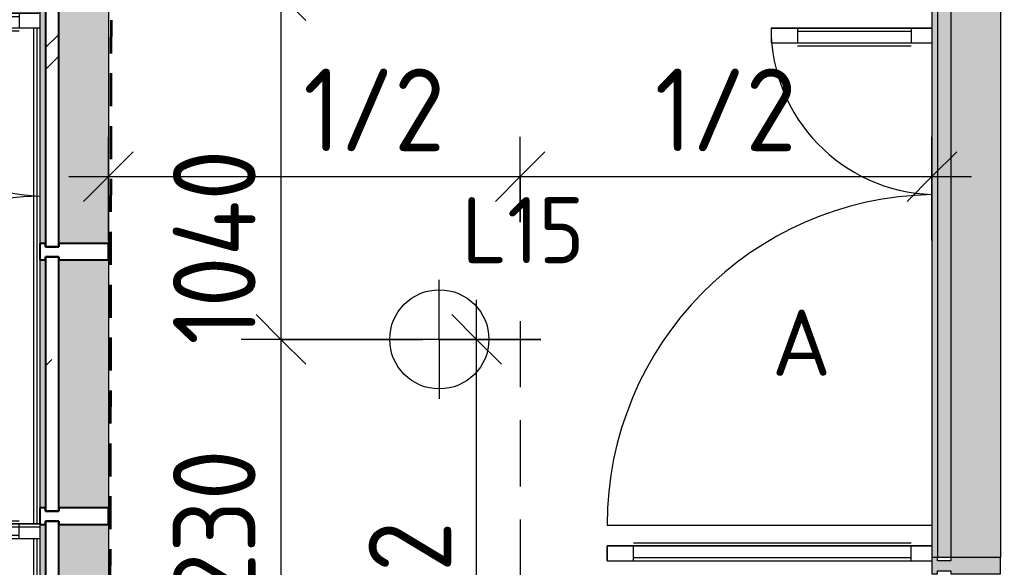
# Model space of a CAD drawing. Header units: millimetres. Extents: x -3377 to 186574, y -8553 to 29000.
# Drawn here: x 3793 to 6760, y 18995 to 20652 of the extents above; entities that cross this region are included whole.
import ezdxf

# ---------------------------------------------------------------- set-up
doc = ezdxf.new("R2010")
doc.units = ezdxf.units.MM
doc.linetypes.add('200_ШТРИХ_ш1п0_6_', pattern=[160, 100, -60])
doc.linetypes.add('ADSK_Штрих_ш2 п1', pattern=[300, 200, -100])
for name, color, linetype, lineweight in [('A-ANNO-DIMS', 7, 'Continuous', 9), ('A-ANNO-DIMS-100', 7, 'Continuous', 9), ('A-DETL-1', 7, 'ADSK_Штрих_ш2 п1', 9), ('A-DETL-GENF', 7, 'Continuous', 9), ('A-DOOR', 7, 'Continuous', 9), ('A-GLAZ-CURT', 7, 'Continuous', 9), ('A-GLAZ-CURT-1', 7, 'Continuous', 25), ('A-GLAZ-CWMG', 7, 'Continuous', 9), ('A-GLAZ-CWMG-1', 7, 'Continuous', 25), ('E-LITE-EQPM-IDEN', 7, 'Continuous', 9)]:
    doc.layers.add(name, color=color, linetype=linetype, lineweight=lineweight)
for name, color, linetype, lineweight, true_color in [('A-ANNO-NOTE', 1, 'Continuous', 9, 0xff0000), ('A-AREA', 7, '200_ШТРИХ_ш1п0_6_', 35, 0x0000a0), ('G-ANNO-TEXT-1', 1, 'Continuous', 9, 0xff0000)]:
    doc.layers.add(name, color=color, linetype=linetype, lineweight=lineweight, true_color=true_color)
doc.styles.add('GOST Common_1', font='GOST_Common.ttf', dxfattribs={"height": 200})
doc.styles.add('ISOCPEUR', font='isocpeur.ttf', dxfattribs={"width": 0.9, "height": 250})
doc.styles.add('ISOCPEUR_1', font='isocpeur.ttf', dxfattribs={"height": 200})
doc.dimstyles.new('ISO-2_5_0_9К_БОЛЬШОЙ', dxfattribs={"dimscale": 304.8, "dimtxt": 248.995294, "dimasz": 0.492126, "dimexe": 0.393701, "dimexo": 0.984252, "dimgap": 0, "dimtad": 1, "dimdec": 0, "dimrnd": 10, "dimzin": 0, "dimdsep": 46, "dimtxsty": 'ISOCPEUR', "dimblk1": 'OBLIQUE', "dimblk2": 'OBLIQUE', "dimsah": 1, "dimcen": 0.09, "dimdle": 0.393701, "dimazin": 0, "dimtfac": 1, "dimtdec": 4, "dimtix": 1, "dimtmove": 0, "dimatfit": 3, "dimfxl": 1, "dimtvp": 1, "dimtolj": 1, "dimtzin": 0, "dimarcsym": 2})
doc.dimstyles.new('ISO-2_5_0_9К_БОЛЬШОЙ_1', dxfattribs={"dimscale": 304.8, "dimtxt": 248.995294, "dimasz": 0.492126, "dimexe": 0.393701, "dimexo": 0.984252, "dimgap": 0, "dimtad": 1, "dimdec": 0, "dimrnd": 10, "dimzin": 0, "dimdsep": 46, "dimtxsty": 'ISOCPEUR', "dimblk1": 'OBLIQUE', "dimblk2": 'OBLIQUE', "dimsah": 1, "dimcen": 0.09, "dimdle": 0.393701, "dimazin": 0, "dimtfac": 1, "dimtdec": 4, "dimtix": 1, "dimtmove": 2, "dimatfit": 3, "dimfxl": 1, "dimtvp": 1, "dimtolj": 1, "dimtzin": 0, "dimarcsym": 2})
doc.dimstyles.new('ISO-2_5_0_9К_БОЛЬШОЙ_округление', dxfattribs={"dimscale": 304.8, "dimtxt": 248.995294, "dimasz": 0.492126, "dimexe": 0.393701, "dimexo": 0, "dimgap": 0, "dimtad": 1, "dimdec": 0, "dimrnd": 10, "dimzin": 0, "dimdsep": 46, "dimtxsty": 'ISOCPEUR', "dimblk1": 'OBLIQUE', "dimblk2": 'OBLIQUE', "dimsah": 1, "dimcen": 0.09, "dimdle": 0.393701, "dimazin": 0, "dimtfac": 1, "dimtdec": 4, "dimtix": 1, "dimtmove": 2, "dimatfit": 3, "dimfxl": 1, "dimtvp": 1, "dimtolj": 1, "dimtzin": 0, "dimarcsym": 2})
doc.dimstyles.new('ISO-2_5_0_9К_БОЛЬШОЙ_округление_1', dxfattribs={"dimscale": 304.8, "dimtxt": 248.995294, "dimasz": 0.492126, "dimexe": 0.393701, "dimexo": 0, "dimgap": 0, "dimtad": 1, "dimdec": 0, "dimrnd": 10, "dimzin": 0, "dimdsep": 46, "dimtxsty": 'ISOCPEUR', "dimblk1": 'OBLIQUE', "dimblk2": 'OBLIQUE', "dimsah": 1, "dimcen": 0.09, "dimdle": 0.393701, "dimazin": 0, "dimtfac": 1, "dimtdec": 4, "dimtix": 1, "dimtmove": 0, "dimatfit": 3, "dimfxl": 1, "dimtvp": 1, "dimtolj": 1, "dimtzin": 0, "dimarcsym": 2})

# ---------------------------------------------------------------- blocks, each defined once
blk = doc.blocks.new('Прямоугольный импост - Импост структурный с накладкой - 190мм-32257697-План расстановки осветительного оборудования 1 этажа в осях 1-12')
at = {"layer": 'A-GLAZ-CWMG'}
for points in [[(6553, 19025), (6570, 19025), (6570, 20725), (6553, 20725), (6553, 19073)], [(6570, 19025), (6610, 19025), (6610, 20725), (6570, 20725), (6570, 19073)], [(6760, 19025), (6760, 20725), (6610, 20725), (6610, 19025)]]:
    blk.add_hatch(color=256, dxfattribs=at).paths.add_polyline_path(points)
for p, q in [((6553, 20725), (6570, 20725)), ((6553, 20725), (6553, 19025)), ((6570, 20725), (6610, 20725)), ((6570, 20725), (6570, 19025)), ((6610, 20725), (6760, 20725)), ((6610, 20725), (6610, 19025)), ((6760, 20725), (6760, 19025)), ((6570, 19025), (6553, 19025)), ((6610, 19025), (6570, 19025)), ((6760, 19025), (6610, 19025))]:
    blk.add_line(p, q, dxfattribs=at)
blk = doc.blocks.new('Прямоугольный импост - Импост структурный с накладкой - 190мм-32540737-План расстановки осветительного оборудования 1 этажа в осях 1-12')
at = {"layer": 'A-GLAZ-CWMG'}
blk.add_hatch(color=256, dxfattribs=at).paths.add_polyline_path([(25, -40), (25, -190), (-25, -190), (-25, -40), (-15, -40), (-15, 0), (-25, 0), (-25, 17), (25, 17), (25, 0), (15, 0), (15, -40)])
for p, q in [((-25, 0), (-25, 17)), ((-25, 17), (25, 17)), ((-15, 0), (-25, 0)), ((-15, -40), (-15, 0)), ((15, 0), (15, -40)), ((25, 0), (15, 0)), ((25, 17), (25, 0)), ((-25, -190), (-25, -40)), ((-25, -40), (-15, -40)), ((15, -40), (25, -40)), ((25, -40), (25, -190)), ((25, -190), (-25, -190))]:
    blk.add_line(p, q, dxfattribs=at)
blk = doc.blocks.new('Дверь_Витражная_остекление_ - ДВН_ДАО_Главный вход_1800 в свету 3-32257949-План расстановки осветительного оборудования 1 этажа в осях 1-12')
at = {"layer": 'A-DETL-GENF'}
for p, q in [((-752, -504), (-752, -17)), ((-752, -17), (-752, -504)), ((-707, -504), (-707, -17)), ((-707, -504), (-707, -17)), ((815, -1000), (815, -17)), ((815, -17), (815, -1000)), ((860, -1000), (860, -17)), ((860, -1000), (860, -17)), ((-752, -80), (-707, -80)), ((-742, -424), (-742, -80)), ((-698, -424), (-698, -80)), ((806, -920), (806, -80)), ((860, -80), (815, -80)), ((850, -920), (850, -80)), ((-752, -424), (-707, -424)), ((-752, -504), (-707, -504)), ((-752, -504), (-707, -504)), ((860, -920), (815, -920)), ((860, -1000), (815, -1000)), ((815, -1000), (860, -1000))]:
    blk.add_line(p, q, dxfattribs=at)
at = {"layer": 'A-DOOR'}
for p, q in [((-752, -504), (-752, -17)), ((752, -1000), (752, -17))]:
    blk.add_line(p, q, dxfattribs=at)
for centre, radius, start, end in [((-752, 0), 504, 270, 358.0576), ((752, 0), 1000, 180.9768, 270)]:
    blk.add_arc(centre, radius, start, end, dxfattribs=at)
blk = doc.blocks.new('Прямоугольный импост - Импост структурный с накладкой - 170мм-23186685-План расстановки осветительного оборудования 1 этажа в осях 1-12')
at = {"layer": 'A-GLAZ-CWMG'}
for p, q in [((3836.1, 19127.1), (3836.1, 20627.1)), ((3846.1, 19127.1), (3846.1, 20627.1)), ((3836.1, 17663.1), (3836.1, 19082.1)), ((3846.1, 17663.1), (3846.1, 19082.1))]:
    blk.add_line(p, q, dxfattribs=at)
blk = doc.blocks.new('Системная панель - Стекло - 40мм-32540739-План расстановки осветительного оборудования 1 этажа в осях 1-12')
at = {"layer": 'A-GLAZ-CURT'}
h = blk.add_hatch(dxfattribs=at)
h.set_pattern_fill('FP_68', color=256, style=0, pattern_type=2)
h.set_pattern_definition([(153.435, (19748, -6316), (-3067, -1022.33), [1270, -762, 1270, -762, -1615.61]), (153.435, (19748, -6316), (-3067, -1022.33), [-4064, 508, -1107.6]), (153.435, (19684.5, -6379.5), (-3067, -1022.33), [1016, -1270, 762, -762, -1869.61]), (153.435, (19684.5, -6379.5), (-3067, -1022.33), [-3810, 889, -980.6]), (153.435, (19494, -6379.5), (-3067, -1022.33), [762, -1524, 508, -762, -2123.61]), (153.435, (19494, -6379.5), (-3067, -1022.33), [-3556, 1143, -980.6]), (153.435, (19684.5, -6189), (-3067, -1022.33), [762, -1524, 635, -25618.6]), (153.435, (19494, -5998.5), (-3067, -1022.33), [381, -1905, 254, -25999.6]), (153.435, (19176.5, -6316), (-3067, -1022.33), [254, -1905, 254, -1016, -2250.61]), (153.435, (19176.5, -6316), (-3067, -1022.33), [-3429, 635, -1615.6]), (153.435, (19367, -5173), (-3067, -1022.33), [1270, -1905, 1524, -1006.01]), (153.435, (19557.5, -5173), (-3067, -1022.33), [1778, -1270, 1905, -752.01]), (153.435, (19494, -5046), (-3067, -1022.33), [2032, -1016, 1524, -1107.61]), (153.435, (19303.5, -4855.5), (-3067, -1022.33), [1270, -1778, 1016, -1615.61]), (153.435, (18922.5, -5046), (-3067, -1022.33), [635, -2540, 762, -1742.61]), (153.435, (19113, -4665), (-3067, -1022.33), [508, -2540, 508, -2123.61])])
h.paths.add_polyline_path([(860, 0), (860, 40), (850, 40), (850, 0)])
h.paths.add_polyline_path([(-850, 0), (-850, 40), (-860, 40), (-860, 0)])
blk = doc.blocks.new('Дверь_Витражная_СКБ_2Ст - ВН-1_ ДВН_ДАО_Главный вход_1800 в свету 3-31912953-План расстановки осветительного оборудования 1 этажа в осях 1-12')
at = {"layer": 'A-DETL-GENF'}
for p, q in [((-822, -554), (-822, -17)), ((-822, -17), (-822, -554)), ((-777, -554), (-777, -17)), ((-777, -554), (-777, -17)), ((723, -1000), (723, -17)), ((723, -17), (723, -1000)), ((768, -1000), (768, -17)), ((768, -1000), (768, -17)), ((-822, -80), (-777, -80)), ((-812, -474), (-812, -80)), ((-768, -474), (-768, -80)), ((714, -920), (714, -80)), ((768, -80), (723, -80)), ((758, -920), (758, -80)), ((-822, -474), (-777, -474)), ((-822, -554), (-777, -554)), ((-822, -554), (-777, -554)), ((768, -920), (723, -920)), ((768, -1000), (723, -1000)), ((723, -1000), (768, -1000))]:
    blk.add_line(p, q, dxfattribs=at)
at = {"layer": 'A-DOOR'}
for p, q in [((-822, -554), (-822, -17)), ((732, -1000), (732, -17))]:
    blk.add_line(p, q, dxfattribs=at)
for centre, radius, start, end in [((-822, 0), 554, 270, 358.2329), ((732, 0), 1000, 180.9768, 270)]:
    blk.add_arc(centre, radius, start, end, dxfattribs=at)
blk = doc.blocks.new('Системная панель - Стекло - 40мм-V56-План расстановки осветительного оборудования 1 этажа в осях 1-12')
at = {"layer": 'A-GLAZ-CURT'}
h = blk.add_hatch(dxfattribs=at)
h.set_pattern_fill('FP_79', color=256, style=0, pattern_type=2)
h.set_pattern_definition([(135, (20250.12, -3971.1), (-282.843, -282.843), [200, -600]), (135, (20350.12, -4171.1), (-282.843, -282.843), [600, -200]), (135, (20450.12, -3771.1), (-282.843, -282.843), [200, -600])])
h.paths.add_polyline_path([(385, 40), (-385, 40), (-385, 0), (385, 0), (385, 15)])
at = {"layer": 'A-GLAZ-CURT-1'}
for p, q in [((385, 40), (-385, 40)), ((-385, 40), (-385, 0)), ((385, 0), (385, 40)), ((-385, 0), (385, 0))]:
    blk.add_line(p, q, dxfattribs=at)
blk = doc.blocks.new('Системная панель - Стекло - 40мм-V57-План расстановки осветительного оборудования 1 этажа в осях 1-12')
at = {"layer": 'A-GLAZ-CURT'}
h = blk.add_hatch(dxfattribs=at)
h.set_pattern_fill('FP_80', color=256, style=0, pattern_type=2)
h.set_pattern_definition([(135, (19450.12, -3971.1), (-282.843, -282.843), [200, -600]), (135, (19550.12, -4171.1), (-282.843, -282.843), [600, -200]), (135, (19650.12, -3771.1), (-282.843, -282.843), [200, -600])])
h.paths.add_polyline_path([(385, 15), (385, 40), (-385, 40), (-385, 0), (385, 0)])
at = {"layer": 'A-GLAZ-CURT-1'}
for p, q in [((385, 40), (-385, 40)), ((-385, 40), (-385, 0)), ((385, 0), (385, 40)), ((-385, 0), (385, 0))]:
    blk.add_line(p, q, dxfattribs=at)
blk = doc.blocks.new('Системная панель - Стекло - 40мм-23998925-План расстановки осветительного оборудования 1 этажа в осях 1-12')
at = {"layer": 'A-GLAZ-CURT'}
h = blk.add_hatch(dxfattribs=at)
h.set_pattern_fill('FP_81', color=256, style=0, pattern_type=2)
h.set_pattern_definition([(135, (18650.12, -3971.1), (-282.843, -282.843), [200, -600]), (135, (18750.12, -4171.1), (-282.843, -282.843), [600, -200]), (135, (18850.12, -3771.1), (-282.843, -282.843), [200, -600])])
h.paths.add_polyline_path([(385, 15), (385, 40), (-385, 40), (-385, 0), (385, 0)])
at = {"layer": 'A-GLAZ-CURT-1'}
for p, q in [((385, 40), (-385, 40)), ((-385, 40), (-385, 0)), ((385, 0), (385, 40)), ((-385, 0), (385, 0))]:
    blk.add_line(p, q, dxfattribs=at)
blk = doc.blocks.new('Прямоугольный импост - Импост структурный с накладкой - 190мм-23998909-План расстановки осветительного оборудования 1 этажа в осях 1-12')
at = {"layer": 'A-GLAZ-CWMG-1'}
for p, q in [((-25, 0), (-25, 17)), ((-25, 17), (25, 17)), ((-15, 0), (-25, 0)), ((-15, -40), (-15, 0)), ((25, 0), (15, 0)), ((15, 0), (15, -40)), ((25, 17), (25, 0)), ((-25, -190), (-25, -40)), ((-25, -40), (-15, -40)), ((15, -40), (25, -40)), ((25, -40), (25, -190)), ((25, -190), (-25, -190))]:
    blk.add_line(p, q, dxfattribs=at)
blk = doc.blocks.new('Прямоугольный импост - Импост структурный с накладкой - 190мм-23998908-План расстановки осветительного оборудования 1 этажа в осях 1-12')
at = {"layer": 'A-GLAZ-CWMG-1'}
for p, q in [((-25, 0), (-25, 17)), ((-25, 17), (25, 17)), ((-15, 0), (-25, 0)), ((-15, -40), (-15, 0)), ((25, 0), (15, 0)), ((15, 0), (15, -40)), ((25, 17), (25, 0)), ((-25, -190), (-25, -40)), ((-25, -40), (-15, -40)), ((15, -40), (25, -40)), ((25, -40), (25, -190)), ((25, -190), (-25, -190))]:
    blk.add_line(p, q, dxfattribs=at)
blk = doc.blocks.new('Прямоугольный импост - Импост структурный с накладкой - 190мм-23186008-План расстановки осветительного оборудования 1 этажа в осях 1-12')
at = {"layer": 'A-GLAZ-CWMG'}
for points in [[(3871.1, 24775.1), (3871.1, 25525.1), (3854.1, 25525.1), (3854.1, 24775.1), (3861.1, 24775.1)], [(4006.1, 24775.1), (4061.1, 24775.1), (4060, 25525.1), (3911.1, 25525.1), (3911.1, 24775.1)]]:
    blk.add_hatch(color=256, dxfattribs=at).paths.add_polyline_path(points)
for p, q in [((3854.1, 25525.1), (3854.1, 24775.1)), ((4061.1, 25525.1), (4061.1, 24775.1))]:
    blk.add_line(p, q, dxfattribs=at)
blk = doc.blocks.new('Прямоугольный импост - Импост структурный с накладкой - 190мм-23933749-План расстановки осветительного оборудования 1 этажа в осях 1-12')
at = {"layer": 'A-GLAZ-CWMG'}
for points in [[(3854.1, 18950.1), (3871.1, 18950.1), (3871.1, 19125.1), (3854.1, 19125.1), (3854.1, 19073)], [(3911.1, 18950.1), (4061.1, 18950.1), (4061.1, 19125.1), (3911.1, 19125.1), (3911.1, 19073)]]:
    blk.add_hatch(color=256, dxfattribs=at).paths.add_polyline_path(points)
for p, q in [((3854.1, 19125.1), (3854.1, 18950.1)), ((4061.1, 19125.1), (4061.1, 18950.1))]:
    blk.add_line(p, q, dxfattribs=at)
blk = doc.blocks.new('DIMBLOCK88-План расстановки осветительного оборудования 1 этажа в осях 1-12')
at = {"layer": 'A-ANNO-DIMS-100'}
for p, q in [((4061.1, 19983.6), (4061.1, 20297.5)), ((5307.1, 20040), (5307.1, 20297.5)), ((3941.1, 20177.5), (5307.1, 20177.5)), ((4061.1, 20177.5), (4061.1, 19983.6)), ((5307.1, 20177.5), (5307.1, 20040))]:
    blk.add_line(p, q, dxfattribs=at)
at = {"layer": 'A-ANNO-DIMS-100', "lineweight": 20}
for p, q in [((4061.1, 20177.5), (4136.1, 20252.5)), ((5307.1, 20177.5), (5382.1, 20252.5)), ((4061.1, 20177.5), (3986.1, 20102.5)), ((5307.1, 20177.5), (5232.1, 20102.5))]:
    blk.add_line(p, q, dxfattribs=at)
at = {"layer": 'A-ANNO-DIMS-100', "color": 0, "insert": (4651.1, 20504.2), "char_height": 250, "width": 517.144, "attachment_point": 1, "line_spacing_factor": 1.149209, "style": 'ISOCPEUR'}
blk.add_mtext('1/2', dxfattribs=at)
blk = doc.blocks.new('_Oblique')
at = {"color": 0, "linetype": 'ByBlock', "lineweight": -2}
blk.add_line((-0.5, -0.5), (0.5, 0.5), dxfattribs=at)
blk = doc.blocks.new('DIMBLOCK89-План расстановки осветительного оборудования 1 этажа в осях 1-12')
at = {"layer": 'A-ANNO-DIMS-100'}
for p, q in [((5307.1, 20040), (5307.1, 20297.5)), ((6553, 19983.6), (6553, 20297.5)), ((5307.1, 20177.5), (6673, 20177.5)), ((5307.1, 20177.5), (5307.1, 20040)), ((6553, 20177.5), (6553, 19983.6))]:
    blk.add_line(p, q, dxfattribs=at)
at = {"layer": 'A-ANNO-DIMS-100', "lineweight": 20}
for p, q in [((5307.1, 20177.5), (5382.1, 20252.5)), ((6553, 20177.5), (6628, 20252.5)), ((5307.1, 20177.5), (5232.1, 20102.5)), ((6553, 20177.5), (6478, 20102.5))]:
    blk.add_line(p, q, dxfattribs=at)
at = {"layer": 'A-ANNO-DIMS-100', "color": 0, "insert": (5714.6, 20504.2), "char_height": 250, "width": 517.144, "attachment_point": 1, "line_spacing_factor": 1.149209, "style": 'ISOCPEUR'}
blk.add_mtext('1/2', dxfattribs=at)
blk = doc.blocks.new('DIMBLOCK90-План расстановки осветительного оборудования 1 этажа в осях 1-12')
at = {"layer": 'A-ANNO-DIMS-100'}
for p, q in [((4583.1, 20845), (4583.1, 19685)), ((4689.2, 20725), (4463.1, 20725)), ((4583.1, 20725), (4689.2, 20725)), ((5012.5, 19685), (4463.1, 19685)), ((4583.1, 19685), (5012.5, 19685))]:
    blk.add_line(p, q, dxfattribs=at)
at = {"layer": 'A-ANNO-DIMS-100', "lineweight": 20}
for p, q in [((4583.1, 20725), (4508.1, 20800)), ((4583.1, 20725), (4658.1, 20650)), ((4583.1, 19685), (4508.1, 19760)), ((4583.1, 19685), (4658.1, 19610))]:
    blk.add_line(p, q, dxfattribs=at)
at = {"layer": 'A-ANNO-DIMS-100', "color": 0, "insert": (4256.5, 19668.9), "char_height": 250, "width": 735.494, "attachment_point": 1, "rotation": 90, "line_spacing_factor": 1.149209, "style": 'ISOCPEUR'}
blk.add_mtext('1040', dxfattribs=at)
blk = doc.blocks.new('DIMBLOCK91-План расстановки осветительного оборудования 1 этажа в осях 1-12')
at = {"layer": 'A-ANNO-DIMS-100', "lineweight": 20}
for p, q in [((4583.1, 19685), (4508.1, 19760)), ((4583.1, 19685), (4658.1, 19610)), ((4583.1, 18450), (4508.1, 18525)), ((4583.1, 18450), (4658.1, 18375))]:
    blk.add_line(p, q, dxfattribs=at)
at = {"layer": 'A-ANNO-DIMS-100'}
for p, q in [((5012.5, 19685), (4463.1, 19685)), ((4583.1, 19685), (4583.1, 18330)), ((4583.1, 19685), (5012.5, 19685)), ((4689.2, 18450), (4463.1, 18450)), ((4583.1, 18450), (4689.2, 18450))]:
    blk.add_line(p, q, dxfattribs=at)
at = {"layer": 'A-ANNO-DIMS-100', "color": 0, "insert": (4256.5, 18773), "char_height": 250, "width": 706.764, "attachment_point": 1, "rotation": 90, "line_spacing_factor": 1.149209, "style": 'ISOCPEUR'}
blk.add_mtext('1230', dxfattribs=at)
blk = doc.blocks.new('DIMBLOCK130-План расстановки осветительного оборудования 1 этажа в осях 1-12')
at = {"layer": 'A-ANNO-DIMS-100'}
for p, q in [((5175.2, 18158.8), (5175.2, 19805)), ((5369.2, 19685), (5055.2, 19685)), ((5175.2, 19685), (5369.2, 19685)), ((5369.2, 18158.8), (5055.2, 18158.8)), ((5175.2, 18158.8), (5369.2, 18158.8))]:
    blk.add_line(p, q, dxfattribs=at)
at = {"layer": 'A-ANNO-DIMS-100', "lineweight": 20}
for p, q in [((5175.2, 19685), (5100.2, 19760)), ((5175.2, 19685), (5250.2, 19610)), ((5175.2, 18158.8), (5100.2, 18233.8)), ((5175.2, 18158.8), (5250.2, 18083.8))]:
    blk.add_line(p, q, dxfattribs=at)
at = {"layer": 'A-ANNO-DIMS-100', "color": 0, "insert": (4848.6, 18706.4), "char_height": 250, "width": 517.144, "attachment_point": 1, "rotation": 90, "line_spacing_factor": 1.149209, "style": 'ISOCPEUR'}
blk.add_mtext('1/2', dxfattribs=at)

msp = doc.modelspace()

# ---------------------------------------------------------------- linework, layer by layer
at = {"layer": 'A-ANNO-NOTE'}
for q in [(5062.5, 19865), (4882.5, 19685), (5062.5, 19505), (5242.5, 19685)]:
    msp.add_line((5062.5, 19685), q, dxfattribs=at)
msp.add_circle((5062.5, 19685), 150, dxfattribs=at)
at = {"layer": 'A-AREA'}
msp.add_line((4066.2, 18470.3), (4070.3, 20725), dxfattribs=at)
at = {"layer": 'A-DETL-1'}
msp.add_line((5307.1, 19740), (5307.1, 16540), dxfattribs=at)

# ---------------------------------------------------------------- block references
at = {"layer": 'A-DOOR', "rotation": 269.9999999999999}
for name, p in [('Дверь_Витражная_СКБ_2Ст - ВН-1_ ДВН_ДАО_Главный вход_1800 в свету 3-31912953-План расстановки осветительного оборудования 1 этажа в осях 1-12', (3871.1, 19850.1)), ('Дверь_Витражная_остекление_ - ДВН_ДАО_Главный вход_1800 в свету 3-32257949-План расстановки осветительного оборудования 1 этажа в осях 1-12', (6570, 19875))]:
    msp.add_blockref(name, p, dxfattribs=at)
at = {"layer": 'A-GLAZ-CURT', "rotation": 269.9999999999999}
for name, p in [('Системная панель - Стекло - 40мм-V56-План расстановки осветительного оборудования 1 этажа в осях 1-12', (3871.1, 20350.1)), ('Системная панель - Стекло - 40мм-32540739-План расстановки осветительного оборудования 1 этажа в осях 1-12', (6570, 19875)), ('Системная панель - Стекло - 40мм-V57-План расстановки осветительного оборудования 1 этажа в осях 1-12', (3871.1, 19550.1)), ('Системная панель - Стекло - 40мм-23998925-План расстановки осветительного оборудования 1 этажа в осях 1-12', (3871.1, 18750.1))]:
    msp.add_blockref(name, p, dxfattribs=at)
at = {"layer": 'A-GLAZ-CWMG'}
for name, p in [('Прямоугольный импост - Импост структурный с накладкой - 170мм-23186685-План расстановки осветительного оборудования 1 этажа в осях 1-12', (0, 0)), ('Прямоугольный импост - Импост структурный с накладкой - 190мм-23186008-План расстановки осветительного оборудования 1 этажа в осях 1-12', (0, -4800)), ('Прямоугольный импост - Импост структурный с накладкой - 190мм-32257697-План расстановки осветительного оборудования 1 этажа в осях 1-12', (0, 0)), ('Прямоугольный импост - Импост структурный с накладкой - 190мм-23186008-План расстановки осветительного оборудования 1 этажа в осях 1-12', (0, -5600)), ('Прямоугольный импост - Импост структурный с накладкой - 190мм-23933749-План расстановки осветительного оборудования 1 этажа в осях 1-12', (0, 0))]:
    msp.add_blockref(name, p, dxfattribs=at)
at = {"layer": 'A-GLAZ-CWMG', "extrusion": (0, 0, -1), "rotation": 270.0000000000001}
for name, p in [('Прямоугольный импост - Импост структурный с накладкой - 190мм-23998909-План расстановки осветительного оборудования 1 этажа в осях 1-12', (-3871.1, 19950.1)), ('Прямоугольный импост - Импост структурный с накладкой - 190мм-23998908-План расстановки осветительного оборудования 1 этажа в осях 1-12', (-3871.1, 19150.1)), ('Прямоугольный импост - Импост структурный с накладкой - 190мм-32540737-План расстановки осветительного оборудования 1 этажа в осях 1-12', (-6570, 19000))]:
    msp.add_blockref(name, p, dxfattribs=at)

# ---------------------------------------------------------------- texts
at = {"layer": 'E-LITE-EQPM-IDEN', "insert": (5130.2, 20115.3), "char_height": 200, "width": 472.996, "attachment_point": 1, "style": 'GOST Common_1'}
msp.add_mtext('L15', dxfattribs=at)
at = {"layer": 'G-ANNO-TEXT-1', "insert": (6068.2, 19774.9), "char_height": 200, "width": 224.472, "attachment_point": 1, "style": 'ISOCPEUR_1'}
msp.add_mtext('\\fISOCPEUR|b0|i0|c204|p34|;А', dxfattribs=at)

# ---------------------------------------------------------------- dimensions: what is measured, and where the dimension line sits
at = {"layer": 'A-ANNO-DIMS'}
dim = msp.add_linear_dim(base=(4583.1, 19685), p1=(4689.2, 20725), p2=(5012.5, 19685), angle=90, dimstyle='ISO-2_5_0_9К_БОЛЬШОЙ_округление', override={"dimpost": '<>', "dimfxl": 1089.092144}, dxfattribs=at)
dim.commit()
dim.dimension.update_dxf_attribs({"geometry": 'DIMBLOCK90-План расстановки осветительного оборудования 1 этажа в осях 1-12', "text_midpoint": (4423.2, 20036.7), "dimtype": 160, "text_rotation": 90})
dim = msp.add_linear_dim(base=(5307.1, 20177.5), p1=(4061.1, 20283.6), p2=(5307.1, 19740), text='1/2', dimstyle='ISO-2_5_0_9К_БОЛЬШОЙ_1', override={"dimpost": '<>', "dimfxl": 1359.368401}, dxfattribs=at)
dim.commit()
dim.dimension.update_dxf_attribs({"geometry": 'DIMBLOCK88-План расстановки осветительного оборудования 1 этажа в осях 1-12', "text_midpoint": (4909.7, 20337.5), "dimtype": 160})
dim = msp.add_linear_dim(base=(6553, 20177.5), p1=(5307.1, 19740), p2=(6553, 20283.6), text='1/2', dimstyle='ISO-2_5_0_9К_БОЛЬШОЙ', override={"dimpost": '<>', "dimfxl": 1359.368401}, dxfattribs=at)
dim.commit()
dim.dimension.update_dxf_attribs({"geometry": 'DIMBLOCK89-План расстановки осветительного оборудования 1 этажа в осях 1-12', "text_midpoint": (5930, 20302.5)})
dim = msp.add_linear_dim(base=(5175.2, 19685), p1=(5069.2, 18158.8), p2=(5069.2, 19685), angle=90, text='1/2', dimstyle='ISO-2_5_0_9К_БОЛЬШОЙ', override={"dimpost": '<>', "dimfxl": 1526.250003}, dxfattribs=at)
dim.commit()
dim.dimension.update_dxf_attribs({"geometry": 'DIMBLOCK130-План расстановки осветительного оборудования 1 этажа в осях 1-12', "text_midpoint": (5050.2, 18921.9)})
dim = msp.add_linear_dim(base=(4583.1, 18450), p1=(5012.5, 19685), p2=(4689.2, 18450), angle=90, dimstyle='ISO-2_5_0_9К_БОЛЬШОЙ_округление_1', override={"dimpost": '<>', "dimfxl": 1276.615324}, dxfattribs=at)
dim.commit()
dim.dimension.update_dxf_attribs({"geometry": 'DIMBLOCK91-План расстановки осветительного оборудования 1 этажа в осях 1-12', "text_midpoint": (4458.1, 19067.5)})

doc.saveas('drawing.dxf')
